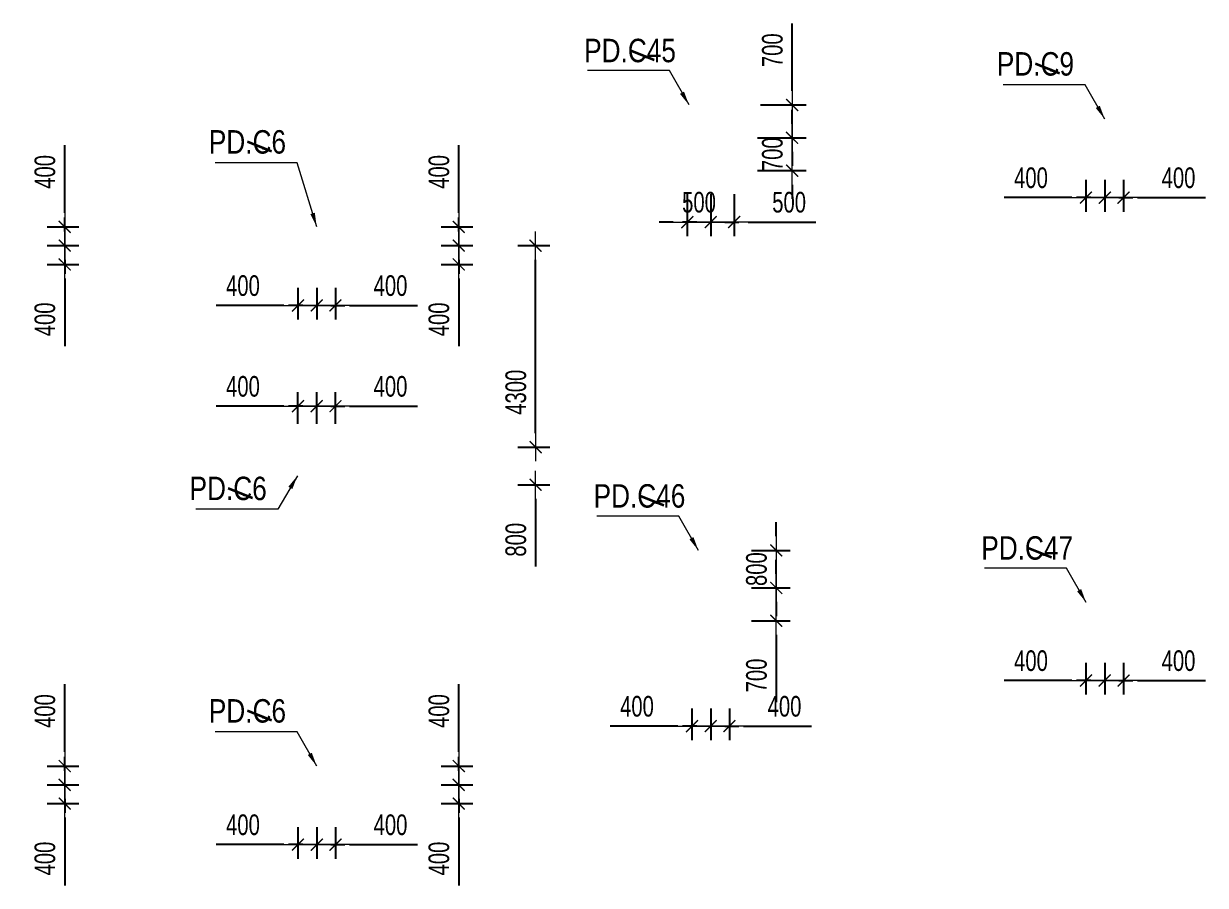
# Model space of a CAD drawing. Header units: millimetres. Extents: x -259680 to 286077, y -1281 to 94455.
# Drawn here: x 91151 to 116345, y 3255 to 21635 of the extents above; entities that cross this region are included whole.
import ezdxf
from ezdxf.enums import TextEntityAlignment as Align

# ---------------------------------------------------------------- set-up
doc = ezdxf.new("R2010")
doc.units = ezdxf.units.MM
doc.layers.get('Defpoints').update_dxf_attribs({"color": 151, "lineweight": 9})
for name, color, linetype, lineweight in [('$0$C1', 20, 'Continuous', 35), ('$1$NDC_S_ANNO', 7, 'Continuous', 20), ('$1$NDC_S_DIM', 1, 'Continuous', 15), ('NDC_S_DIM', 1, 'Continuous', 15)]:
    doc.layers.add(name, color=color, linetype=linetype, lineweight=lineweight)
doc.styles.add('$1$NDC_DIM', font='', dxfattribs={"width": 0.75})
doc.styles.add('$2$ARIAL', font='arial.ttf', dxfattribs={"width": 0.8})
doc.styles.add('NDC_DIM', font='', dxfattribs={"width": 0.75})
doc.styles.get('$1$NDC_DIM').set_extended_font_data('Dotum')
doc.styles.get('NDC_DIM').set_extended_font_data('Dotum')
doc.dimstyles.new('$0$NDC_dim_150', dxfattribs={"dimscale": 150, "dimtxt": 2.2, "dimasz": 1.5, "dimexe": 1.5, "dimexo": 2.5, "dimgap": 1, "dimtad": 1, "dimdec": 0, "dimzin": 0, "dimdsep": 46, "dimtxsty": '$1$NDC_DIM', "dimblk": '$1$DIMMARK', "dimcen": 0.09, "dimdle": 1.2, "dimclrd": 1, "dimclre": 1, "dimclrt": 3, "dimadec": 0, "dimazin": 0, "dimtfac": 1, "dimtdec": 0, "dimtix": 1, "dimtofl": 0, "dimtmove": 0, "dimatfit": 3, "dimfxl": 6, "dimfxlon": 1, "dimtolj": 1, "dimtzin": 0, "dimarcsym": 0})
doc.dimstyles.new('$1$NDC_dim_iso', dxfattribs={"dimtxt": 2.2, "dimasz": 1, "dimexe": 1.5, "dimexo": 2.5, "dimgap": 1, "dimtad": 1, "dimdec": 0, "dimzin": 0, "dimdsep": 46, "dimtxsty": '$1$NDC_DIM', "dimblk": '$1$DIMMARK', "dimcen": 0.09, "dimdle": 1.2, "dimclrd": 1, "dimclre": 1, "dimclrt": 3, "dimadec": 0, "dimazin": 0, "dimtfac": 1, "dimtdec": 0, "dimtix": 1, "dimtofl": 0, "dimtmove": 0, "dimatfit": 3, "dimfxl": 6, "dimfxlon": 1, "dimtolj": 1, "dimtzin": 0, "dimarcsym": 0})
doc.dimstyles.new('NDC_dim_200', dxfattribs={"dimscale": 200, "dimtxt": 2.2, "dimasz": 1.5, "dimexe": 1.5, "dimexo": 2.5, "dimgap": 1, "dimtad": 1, "dimdec": 0, "dimzin": 0, "dimdsep": 46, "dimtxsty": 'NDC_DIM', "dimblk": 'DIMMARK', "dimcen": 0.09, "dimdle": 1.2, "dimclrd": 1, "dimclre": 1, "dimclrt": 3, "dimadec": 0, "dimazin": 0, "dimtfac": 1, "dimtdec": 0, "dimtix": 1, "dimtofl": 0, "dimtmove": 0, "dimatfit": 3, "dimfxl": 6, "dimfxlon": 1, "dimtolj": 1, "dimtzin": 0, "dimarcsym": 0})

# ---------------------------------------------------------------- blocks, each defined once
blk = doc.blocks.new('$1$DIMMARK')
at = {"layer": '$1$NDC_S_DIM', "color": 1}
blk.add_line((-1.5, 0), (1, 0), dxfattribs=at)
at = {"layer": '$1$NDC_S_DIM', "color": 2, "const_width": 0.1}
blk.add_lwpolyline([(-0.424, -0.424), (0.424, 0.424)], dxfattribs=at)
blk = doc.blocks.new('DIMMARK')
at = {"layer": 'NDC_S_DIM', "color": 1}
blk.add_line((-1.5, 0), (1, 0), dxfattribs=at)
at = {"layer": 'NDC_S_DIM', "color": 2, "const_width": 0.1}
blk.add_lwpolyline([(-0.424, -0.424), (0.424, 0.424)], dxfattribs=at)
blk = doc.blocks.new('*D376')
at = {"layer": 'Defpoints', "color": 0, "ltscale": 100, "transparency": 16777216}
for p in [(91151, 5800), (92027, 5800), (91151, 5400)]:
    blk.add_point(p, dxfattribs=at)
at = {"layer": 'NDC_S_DIM', "color": 1, "lineweight": -2, "ltscale": 100, "transparency": 16777216}
for p, q in [((92027, 6100), (92027, 7545)), ((91651, 5800), (92327, 5800)), ((91651, 5400), (92327, 5400)), ((92027, 5100), (92027, 4800))]:
    blk.add_line(p, q, dxfattribs=at)
at = {"layer": 'NDC_S_DIM', "color": 1, "lineweight": -2, "ltscale": 100, "transparency": 16777216, "xscale": 300, "yscale": 300, "zscale": 300}
for p, rotation in [((92027, 5800), 270), ((92027, 5400), 90)]:
    blk.add_blockref('DIMMARK', p, dxfattribs=dict(at, rotation=rotation))
at = {"layer": 'NDC_S_DIM', "color": 3, "ltscale": 100, "transparency": 16777216, "insert": (91606, 6973), "char_height": 440, "attachment_point": 5, "rotation": 90, "style": 'NDC_DIM'}
blk.add_mtext('\\A1;400', dxfattribs=at)
blk = doc.blocks.new('*D377')
at = {"layer": 'Defpoints', "color": 0, "ltscale": 100, "transparency": 16777216}
for p in [(91151, 5400), (92027, 5400), (91151, 5000)]:
    blk.add_point(p, dxfattribs=at)
at = {"layer": 'NDC_S_DIM', "color": 1, "lineweight": -2, "ltscale": 100, "transparency": 16777216}
for p, q in [((92027, 5700), (92027, 6000)), ((91651, 5400), (92327, 5400)), ((91651, 5000), (92327, 5000)), ((92027, 4700), (92027, 3255))]:
    blk.add_line(p, q, dxfattribs=at)
at = {"layer": 'NDC_S_DIM', "color": 1, "lineweight": -2, "ltscale": 100, "transparency": 16777216, "xscale": 300, "yscale": 300, "zscale": 300}
for p, rotation in [((92027, 5400), 270), ((92027, 5000), 90)]:
    blk.add_blockref('DIMMARK', p, dxfattribs=dict(at, rotation=rotation))
at = {"layer": 'NDC_S_DIM', "color": 3, "ltscale": 100, "transparency": 16777216, "insert": (91606, 3827), "char_height": 440, "attachment_point": 5, "rotation": 90, "style": 'NDC_DIM'}
blk.add_mtext('\\A1;400', dxfattribs=at)
blk = doc.blocks.new('*D378')
at = {"layer": 'Defpoints', "color": 0, "ltscale": 100, "transparency": 16777216}
for p in [(97400, 5000), (97800, 5000), (97800, 4124)]:
    blk.add_point(p, dxfattribs=at)
at = {"layer": 'NDC_S_DIM', "color": 1, "lineweight": -2, "ltscale": 100, "transparency": 16777216}
for p, q in [((97400, 4500), (97400, 3824)), ((97800, 4500), (97800, 3824)), ((97100, 4124), (96800, 4124)), ((98100, 4124), (99545, 4124))]:
    blk.add_line(p, q, dxfattribs=at)
at = {"layer": 'NDC_S_DIM', "color": 1, "lineweight": -2, "ltscale": 100, "transparency": 16777216, "xscale": 300, "yscale": 300, "zscale": 300}
blk.add_blockref('DIMMARK', (97400, 4124), dxfattribs=at)
at = {"layer": 'NDC_S_DIM', "color": 1, "lineweight": -2, "ltscale": 100, "transparency": 16777216, "xscale": 300, "yscale": 300, "zscale": 300, "rotation": 180}
blk.add_blockref('DIMMARK', (97800, 4124), dxfattribs=at)
at = {"layer": 'NDC_S_DIM', "color": 3, "ltscale": 100, "transparency": 16777216, "insert": (98973, 4545), "char_height": 440, "attachment_point": 5, "style": 'NDC_DIM'}
blk.add_mtext('\\A1;400', dxfattribs=at)
blk = doc.blocks.new('*D379')
at = {"layer": 'Defpoints', "color": 0, "ltscale": 100, "transparency": 16777216}
for p in [(97000, 5000), (97400, 5000), (97400, 4124)]:
    blk.add_point(p, dxfattribs=at)
at = {"layer": 'NDC_S_DIM', "color": 1, "lineweight": -2, "ltscale": 100, "transparency": 16777216}
for p, q in [((97000, 4500), (97000, 3824)), ((97400, 4500), (97400, 3824)), ((96700, 4124), (95255, 4124)), ((97700, 4124), (98000, 4124))]:
    blk.add_line(p, q, dxfattribs=at)
at = {"layer": 'NDC_S_DIM', "color": 1, "lineweight": -2, "ltscale": 100, "transparency": 16777216, "xscale": 300, "yscale": 300, "zscale": 300}
blk.add_blockref('DIMMARK', (97000, 4124), dxfattribs=at)
at = {"layer": 'NDC_S_DIM', "color": 1, "lineweight": -2, "ltscale": 100, "transparency": 16777216, "xscale": 300, "yscale": 300, "zscale": 300, "rotation": 180}
blk.add_blockref('DIMMARK', (97400, 4124), dxfattribs=at)
at = {"layer": 'NDC_S_DIM', "color": 3, "ltscale": 100, "transparency": 16777216, "insert": (95827, 4545), "char_height": 440, "attachment_point": 5, "style": 'NDC_DIM'}
blk.add_mtext('\\A1;400', dxfattribs=at)
blk = doc.blocks.new('*D380')
at = {"layer": 'Defpoints', "color": 0, "ltscale": 100, "transparency": 16777216}
for p in [(99551, 5800), (100427, 5800), (99551, 5400)]:
    blk.add_point(p, dxfattribs=at)
at = {"layer": 'NDC_S_DIM', "color": 1, "lineweight": -2, "ltscale": 100, "transparency": 16777216}
for p, q in [((100427, 6100), (100427, 7545)), ((100051, 5800), (100727, 5800)), ((100051, 5400), (100727, 5400)), ((100427, 5100), (100427, 4800))]:
    blk.add_line(p, q, dxfattribs=at)
at = {"layer": 'NDC_S_DIM', "color": 1, "lineweight": -2, "ltscale": 100, "transparency": 16777216, "xscale": 300, "yscale": 300, "zscale": 300}
for p, rotation in [((100427, 5800), 270), ((100427, 5400), 90)]:
    blk.add_blockref('DIMMARK', p, dxfattribs=dict(at, rotation=rotation))
at = {"layer": 'NDC_S_DIM', "color": 3, "ltscale": 100, "transparency": 16777216, "insert": (100006, 6973), "char_height": 440, "attachment_point": 5, "rotation": 90, "style": 'NDC_DIM'}
blk.add_mtext('\\A1;400', dxfattribs=at)
blk = doc.blocks.new('*D381')
at = {"layer": 'Defpoints', "color": 0, "ltscale": 100, "transparency": 16777216}
for p in [(99551, 5400), (100427, 5400), (99551, 5000)]:
    blk.add_point(p, dxfattribs=at)
at = {"layer": 'NDC_S_DIM', "color": 1, "lineweight": -2, "ltscale": 100, "transparency": 16777216}
for p, q in [((100427, 5700), (100427, 6000)), ((100051, 5400), (100727, 5400)), ((100051, 5000), (100727, 5000)), ((100427, 4700), (100427, 3255))]:
    blk.add_line(p, q, dxfattribs=at)
at = {"layer": 'NDC_S_DIM', "color": 1, "lineweight": -2, "ltscale": 100, "transparency": 16777216, "xscale": 300, "yscale": 300, "zscale": 300}
for p, rotation in [((100427, 5400), 270), ((100427, 5000), 90)]:
    blk.add_blockref('DIMMARK', p, dxfattribs=dict(at, rotation=rotation))
at = {"layer": 'NDC_S_DIM', "color": 3, "ltscale": 100, "transparency": 16777216, "insert": (100006, 3827), "char_height": 440, "attachment_point": 5, "rotation": 90, "style": 'NDC_DIM'}
blk.add_mtext('\\A1;400', dxfattribs=at)
blk = doc.blocks.new('*D382')
at = {"layer": 'Defpoints', "color": 0, "ltscale": 100, "transparency": 16777216}
for p in [(97400, 16500), (97800, 16500), (97800, 15624)]:
    blk.add_point(p, dxfattribs=at)
at = {"layer": 'NDC_S_DIM', "color": 1, "lineweight": -2, "ltscale": 100, "transparency": 16777216}
for p, q in [((97400, 16000), (97400, 15324)), ((97800, 16000), (97800, 15324)), ((97100, 15624), (96800, 15624)), ((98100, 15624), (99545, 15624))]:
    blk.add_line(p, q, dxfattribs=at)
at = {"layer": 'NDC_S_DIM', "color": 1, "lineweight": -2, "ltscale": 100, "transparency": 16777216, "xscale": 300, "yscale": 300, "zscale": 300}
blk.add_blockref('DIMMARK', (97400, 15624), dxfattribs=at)
at = {"layer": 'NDC_S_DIM', "color": 1, "lineweight": -2, "ltscale": 100, "transparency": 16777216, "xscale": 300, "yscale": 300, "zscale": 300, "rotation": 180}
blk.add_blockref('DIMMARK', (97800, 15624), dxfattribs=at)
at = {"layer": 'NDC_S_DIM', "color": 3, "ltscale": 100, "transparency": 16777216, "insert": (98973, 16045), "char_height": 440, "attachment_point": 5, "style": 'NDC_DIM'}
blk.add_mtext('\\A1;400', dxfattribs=at)
blk = doc.blocks.new('*D383')
at = {"layer": 'Defpoints', "color": 0, "ltscale": 100, "transparency": 16777216}
for p in [(97000, 16500), (97400, 16500), (97400, 15624)]:
    blk.add_point(p, dxfattribs=at)
at = {"layer": 'NDC_S_DIM', "color": 1, "lineweight": -2, "ltscale": 100, "transparency": 16777216}
for p, q in [((97000, 16000), (97000, 15324)), ((97400, 16000), (97400, 15324)), ((96700, 15624), (95255, 15624)), ((97700, 15624), (98000, 15624))]:
    blk.add_line(p, q, dxfattribs=at)
at = {"layer": 'NDC_S_DIM', "color": 1, "lineweight": -2, "ltscale": 100, "transparency": 16777216, "xscale": 300, "yscale": 300, "zscale": 300}
blk.add_blockref('DIMMARK', (97000, 15624), dxfattribs=at)
at = {"layer": 'NDC_S_DIM', "color": 1, "lineweight": -2, "ltscale": 100, "transparency": 16777216, "xscale": 300, "yscale": 300, "zscale": 300, "rotation": 180}
blk.add_blockref('DIMMARK', (97400, 15624), dxfattribs=at)
at = {"layer": 'NDC_S_DIM', "color": 3, "ltscale": 100, "transparency": 16777216, "insert": (95827, 16045), "char_height": 440, "attachment_point": 5, "style": 'NDC_DIM'}
blk.add_mtext('\\A1;400', dxfattribs=at)
blk = doc.blocks.new('*D384')
at = {"layer": 'Defpoints', "color": 0, "ltscale": 100, "transparency": 16777216}
for p in [(99551, 17300), (100427, 17300), (99551, 16900)]:
    blk.add_point(p, dxfattribs=at)
at = {"layer": 'NDC_S_DIM', "color": 1, "lineweight": -2, "ltscale": 100, "transparency": 16777216}
for p, q in [((100427, 17600), (100427, 19045)), ((100051, 17300), (100727, 17300)), ((100051, 16900), (100727, 16900)), ((100427, 16600), (100427, 16300))]:
    blk.add_line(p, q, dxfattribs=at)
at = {"layer": 'NDC_S_DIM', "color": 1, "lineweight": -2, "ltscale": 100, "transparency": 16777216, "xscale": 300, "yscale": 300, "zscale": 300}
for p, rotation in [((100427, 17300), 270), ((100427, 16900), 90)]:
    blk.add_blockref('DIMMARK', p, dxfattribs=dict(at, rotation=rotation))
at = {"layer": 'NDC_S_DIM', "color": 3, "ltscale": 100, "transparency": 16777216, "insert": (100006, 18473), "char_height": 440, "attachment_point": 5, "rotation": 90, "style": 'NDC_DIM'}
blk.add_mtext('\\A1;400', dxfattribs=at)
blk = doc.blocks.new('*D385')
at = {"layer": 'Defpoints', "color": 0, "ltscale": 100, "transparency": 16777216}
for p in [(99551, 16900), (100427, 16900), (99551, 16500)]:
    blk.add_point(p, dxfattribs=at)
at = {"layer": 'NDC_S_DIM', "color": 1, "lineweight": -2, "ltscale": 100, "transparency": 16777216}
for p, q in [((100427, 17200), (100427, 17500)), ((100051, 16900), (100727, 16900)), ((100051, 16500), (100727, 16500)), ((100427, 16200), (100427, 14755))]:
    blk.add_line(p, q, dxfattribs=at)
at = {"layer": 'NDC_S_DIM', "color": 1, "lineweight": -2, "ltscale": 100, "transparency": 16777216, "xscale": 300, "yscale": 300, "zscale": 300}
for p, rotation in [((100427, 16900), 270), ((100427, 16500), 90)]:
    blk.add_blockref('DIMMARK', p, dxfattribs=dict(at, rotation=rotation))
at = {"layer": 'NDC_S_DIM', "color": 3, "ltscale": 100, "transparency": 16777216, "insert": (100006, 15327), "char_height": 440, "attachment_point": 5, "rotation": 90, "style": 'NDC_DIM'}
blk.add_mtext('\\A1;400', dxfattribs=at)
blk = doc.blocks.new('*D388')
at = {"layer": 'Defpoints', "color": 0, "ltscale": 100, "transparency": 16777216}
for p in [(91151, 17300), (92027, 17300), (91151, 16900)]:
    blk.add_point(p, dxfattribs=at)
at = {"layer": 'NDC_S_DIM', "color": 1, "lineweight": -2, "ltscale": 100, "transparency": 16777216}
for p, q in [((92027, 17600), (92027, 19045)), ((91651, 17300), (92327, 17300)), ((91651, 16900), (92327, 16900)), ((92027, 16600), (92027, 16300))]:
    blk.add_line(p, q, dxfattribs=at)
at = {"layer": 'NDC_S_DIM', "color": 1, "lineweight": -2, "ltscale": 100, "transparency": 16777216, "xscale": 300, "yscale": 300, "zscale": 300}
for p, rotation in [((92027, 17300), 270), ((92027, 16900), 90)]:
    blk.add_blockref('DIMMARK', p, dxfattribs=dict(at, rotation=rotation))
at = {"layer": 'NDC_S_DIM', "color": 3, "ltscale": 100, "transparency": 16777216, "insert": (91606, 18473), "char_height": 440, "attachment_point": 5, "rotation": 90, "style": 'NDC_DIM'}
blk.add_mtext('\\A1;400', dxfattribs=at)
blk = doc.blocks.new('*D389')
at = {"layer": 'Defpoints', "color": 0, "ltscale": 100, "transparency": 16777216}
for p in [(91151, 16900), (92027, 16900), (91151, 16500)]:
    blk.add_point(p, dxfattribs=at)
at = {"layer": 'NDC_S_DIM', "color": 1, "lineweight": -2, "ltscale": 100, "transparency": 16777216}
for p, q in [((92027, 17200), (92027, 17500)), ((91651, 16900), (92327, 16900)), ((91651, 16500), (92327, 16500)), ((92027, 16200), (92027, 14755))]:
    blk.add_line(p, q, dxfattribs=at)
at = {"layer": 'NDC_S_DIM', "color": 1, "lineweight": -2, "ltscale": 100, "transparency": 16777216, "xscale": 300, "yscale": 300, "zscale": 300}
for p, rotation in [((92027, 16900), 270), ((92027, 16500), 90)]:
    blk.add_blockref('DIMMARK', p, dxfattribs=dict(at, rotation=rotation))
at = {"layer": 'NDC_S_DIM', "color": 3, "ltscale": 100, "transparency": 16777216, "insert": (91606, 15327), "char_height": 440, "attachment_point": 5, "rotation": 90, "style": 'NDC_DIM'}
blk.add_mtext('\\A1;400', dxfattribs=at)
blk = doc.blocks.new('*D406')
at = {"layer": 'Defpoints', "color": 0, "ltscale": 100, "transparency": 16777216}
for p in [(97800, 13476), (97400, 12600), (97800, 12600)]:
    blk.add_point(p, dxfattribs=at)
at = {"layer": 'NDC_S_DIM', "color": 1, "lineweight": -2, "ltscale": 100, "transparency": 16777216}
for p, q in [((97400, 13100), (97400, 13776)), ((97800, 13100), (97800, 13776)), ((97100, 13476), (96800, 13476)), ((98100, 13476), (99545, 13476))]:
    blk.add_line(p, q, dxfattribs=at)
at = {"layer": 'NDC_S_DIM', "color": 1, "lineweight": -2, "ltscale": 100, "transparency": 16777216, "xscale": 300, "yscale": 300, "zscale": 300}
blk.add_blockref('DIMMARK', (97400, 13476), dxfattribs=at)
at = {"layer": 'NDC_S_DIM', "color": 1, "lineweight": -2, "ltscale": 100, "transparency": 16777216, "xscale": 300, "yscale": 300, "zscale": 300, "rotation": 180}
blk.add_blockref('DIMMARK', (97800, 13476), dxfattribs=at)
at = {"layer": 'NDC_S_DIM', "color": 3, "ltscale": 100, "transparency": 16777216, "insert": (98973, 13896), "char_height": 440, "attachment_point": 5, "style": 'NDC_DIM'}
blk.add_mtext('\\A1;400', dxfattribs=at)
blk = doc.blocks.new('*D407')
at = {"layer": 'Defpoints', "color": 0, "ltscale": 100, "transparency": 16777216}
for p in [(97400, 13476), (97000, 12600), (97400, 12600)]:
    blk.add_point(p, dxfattribs=at)
at = {"layer": 'NDC_S_DIM', "color": 1, "lineweight": -2, "ltscale": 100, "transparency": 16777216}
for p, q in [((97000, 13100), (97000, 13776)), ((97400, 13100), (97400, 13776)), ((96700, 13476), (95255, 13476)), ((97700, 13476), (98000, 13476))]:
    blk.add_line(p, q, dxfattribs=at)
at = {"layer": 'NDC_S_DIM', "color": 1, "lineweight": -2, "ltscale": 100, "transparency": 16777216, "xscale": 300, "yscale": 300, "zscale": 300}
blk.add_blockref('DIMMARK', (97000, 13476), dxfattribs=at)
at = {"layer": 'NDC_S_DIM', "color": 1, "lineweight": -2, "ltscale": 100, "transparency": 16777216, "xscale": 300, "yscale": 300, "zscale": 300, "rotation": 180}
blk.add_blockref('DIMMARK', (97400, 13476), dxfattribs=at)
at = {"layer": 'NDC_S_DIM', "color": 3, "ltscale": 100, "transparency": 16777216, "insert": (95827, 13896), "char_height": 440, "attachment_point": 5, "style": 'NDC_DIM'}
blk.add_mtext('\\A1;400', dxfattribs=at)
blk = doc.blocks.new('*D408')
at = {"layer": 'Defpoints', "color": 0, "ltscale": 100, "transparency": 16777216}
for p in [(101190, 16900), (102066, 16900), (101190, 12600)]:
    blk.add_point(p, dxfattribs=at)
at = {"layer": 'NDC_S_DIM', "color": 1, "lineweight": -2, "ltscale": 100, "transparency": 16777216}
for p, q in [((101690, 16900), (102366, 16900)), ((102066, 12900), (102066, 16600)), ((101690, 12600), (102366, 12600))]:
    blk.add_line(p, q, dxfattribs=at)
at = {"layer": 'NDC_S_DIM', "color": 1, "lineweight": -2, "ltscale": 100, "transparency": 16777216, "xscale": 300, "yscale": 300, "zscale": 300}
for p, rotation in [((102066, 16900), 90), ((102066, 12600), 270)]:
    blk.add_blockref('DIMMARK', p, dxfattribs=dict(at, rotation=rotation))
at = {"layer": 'NDC_S_DIM', "color": 3, "ltscale": 100, "transparency": 16777216, "insert": (101646, 13773), "char_height": 440, "attachment_point": 5, "rotation": 90, "style": 'NDC_DIM'}
blk.add_mtext('\\A1;4300', dxfattribs=at)
blk = doc.blocks.new('*D409')
at = {"layer": 'Defpoints', "color": 0, "ltscale": 100, "transparency": 16777216}
for p in [(101190, 12600), (102066, 12600), (101190, 11800)]:
    blk.add_point(p, dxfattribs=at)
at = {"layer": 'NDC_S_DIM', "color": 1, "lineweight": -2, "ltscale": 100, "transparency": 16777216}
for p, q in [((102066, 12900), (102066, 13200)), ((101690, 12600), (102366, 12600)), ((101690, 11800), (102366, 11800)), ((102066, 11500), (102066, 10056))]:
    blk.add_line(p, q, dxfattribs=at)
at = {"layer": 'NDC_S_DIM', "color": 1, "lineweight": -2, "ltscale": 100, "transparency": 16777216, "xscale": 300, "yscale": 300, "zscale": 300}
for p, rotation in [((102066, 12600), 270), ((102066, 11800), 90)]:
    blk.add_blockref('DIMMARK', p, dxfattribs=dict(at, rotation=rotation))
at = {"layer": 'NDC_S_DIM', "color": 3, "ltscale": 100, "transparency": 16777216, "insert": (101646, 10627), "char_height": 440, "attachment_point": 5, "rotation": 90, "style": 'NDC_DIM'}
blk.add_mtext('\\A1;800', dxfattribs=at)
blk = doc.blocks.new('*D520')
at = {"layer": 'Defpoints', "color": 0, "ltscale": 100, "transparency": 16777216}
for p in [(114200, 18800), (114600, 18800), (114600, 17924)]:
    blk.add_point(p, dxfattribs=at)
at = {"layer": 'NDC_S_DIM', "color": 1, "lineweight": -2, "ltscale": 100, "transparency": 16777216}
for p, q in [((114200, 18300), (114200, 17624)), ((114600, 18300), (114600, 17624)), ((113900, 17924), (113600, 17924)), ((114900, 17924), (116345, 17924))]:
    blk.add_line(p, q, dxfattribs=at)
at = {"layer": 'NDC_S_DIM', "color": 1, "lineweight": -2, "ltscale": 100, "transparency": 16777216, "xscale": 300, "yscale": 300, "zscale": 300}
blk.add_blockref('DIMMARK', (114200, 17924), dxfattribs=at)
at = {"layer": 'NDC_S_DIM', "color": 1, "lineweight": -2, "ltscale": 100, "transparency": 16777216, "xscale": 300, "yscale": 300, "zscale": 300, "rotation": 180}
blk.add_blockref('DIMMARK', (114600, 17924), dxfattribs=at)
at = {"layer": 'NDC_S_DIM', "color": 3, "ltscale": 100, "transparency": 16777216, "insert": (115773, 18345), "char_height": 440, "attachment_point": 5, "style": 'NDC_DIM'}
blk.add_mtext('\\A1;400', dxfattribs=at)
blk = doc.blocks.new('*D521')
at = {"layer": 'Defpoints', "color": 0, "ltscale": 100, "transparency": 16777216}
for p in [(113800, 18800), (114200, 18800), (114200, 17924)]:
    blk.add_point(p, dxfattribs=at)
at = {"layer": 'NDC_S_DIM', "color": 1, "lineweight": -2, "ltscale": 100, "transparency": 16777216}
for p, q in [((113800, 18300), (113800, 17624)), ((114200, 18300), (114200, 17624)), ((113500, 17924), (112055, 17924)), ((114500, 17924), (114800, 17924))]:
    blk.add_line(p, q, dxfattribs=at)
at = {"layer": 'NDC_S_DIM', "color": 1, "lineweight": -2, "ltscale": 100, "transparency": 16777216, "xscale": 300, "yscale": 300, "zscale": 300}
blk.add_blockref('DIMMARK', (113800, 17924), dxfattribs=at)
at = {"layer": 'NDC_S_DIM', "color": 1, "lineweight": -2, "ltscale": 100, "transparency": 16777216, "xscale": 300, "yscale": 300, "zscale": 300, "rotation": 180}
blk.add_blockref('DIMMARK', (114200, 17924), dxfattribs=at)
at = {"layer": 'NDC_S_DIM', "color": 3, "ltscale": 100, "transparency": 16777216, "insert": (112627, 18345), "char_height": 440, "attachment_point": 5, "style": 'NDC_DIM'}
blk.add_mtext('\\A1;400', dxfattribs=at)
blk = doc.blocks.new('*D524')
at = {"layer": 'Defpoints', "color": 0, "ltscale": 100, "transparency": 16777216}
for p in [(114200, 8500), (114600, 8500), (114600, 7624)]:
    blk.add_point(p, dxfattribs=at)
at = {"layer": 'NDC_S_DIM', "color": 1, "lineweight": -2, "ltscale": 100, "transparency": 16777216}
for p, q in [((114200, 8000), (114200, 7324)), ((114600, 8000), (114600, 7324)), ((113900, 7624), (113600, 7624)), ((114900, 7624), (116345, 7624))]:
    blk.add_line(p, q, dxfattribs=at)
at = {"layer": 'NDC_S_DIM', "color": 1, "lineweight": -2, "ltscale": 100, "transparency": 16777216, "xscale": 300, "yscale": 300, "zscale": 300}
blk.add_blockref('DIMMARK', (114200, 7624), dxfattribs=at)
at = {"layer": 'NDC_S_DIM', "color": 1, "lineweight": -2, "ltscale": 100, "transparency": 16777216, "xscale": 300, "yscale": 300, "zscale": 300, "rotation": 180}
blk.add_blockref('DIMMARK', (114600, 7624), dxfattribs=at)
at = {"layer": 'NDC_S_DIM', "color": 3, "ltscale": 100, "transparency": 16777216, "insert": (115773, 8045), "char_height": 440, "attachment_point": 5, "style": 'NDC_DIM'}
blk.add_mtext('\\A1;400', dxfattribs=at)
blk = doc.blocks.new('*D525')
at = {"layer": 'Defpoints', "color": 0, "ltscale": 100, "transparency": 16777216}
for p in [(113800, 8500), (114200, 8500), (114200, 7624)]:
    blk.add_point(p, dxfattribs=at)
at = {"layer": 'NDC_S_DIM', "color": 1, "lineweight": -2, "ltscale": 100, "transparency": 16777216}
for p, q in [((113800, 8000), (113800, 7324)), ((114200, 8000), (114200, 7324)), ((113500, 7624), (112055, 7624)), ((114500, 7624), (114800, 7624))]:
    blk.add_line(p, q, dxfattribs=at)
at = {"layer": 'NDC_S_DIM', "color": 1, "lineweight": -2, "ltscale": 100, "transparency": 16777216, "xscale": 300, "yscale": 300, "zscale": 300}
blk.add_blockref('DIMMARK', (113800, 7624), dxfattribs=at)
at = {"layer": 'NDC_S_DIM', "color": 1, "lineweight": -2, "ltscale": 100, "transparency": 16777216, "xscale": 300, "yscale": 300, "zscale": 300, "rotation": 180}
blk.add_blockref('DIMMARK', (114200, 7624), dxfattribs=at)
at = {"layer": 'NDC_S_DIM', "color": 3, "ltscale": 100, "transparency": 16777216, "insert": (112627, 8045), "char_height": 440, "attachment_point": 5, "style": 'NDC_DIM'}
blk.add_mtext('\\A1;400', dxfattribs=at)
blk = doc.blocks.new('*D890')
at = {"layer": 'Defpoints', "color": 0, "ltscale": 100, "transparency": 16777216}
for p in [(105300, 18500), (105800, 18500), (105300, 17403)]:
    blk.add_point(p, dxfattribs=at)
at = {"layer": 'NDC_S_DIM', "color": 1, "lineweight": -2, "ltscale": 100, "transparency": 16777216}
for p, q in [((105300, 18000), (105300, 17103)), ((105800, 18000), (105800, 17103)), ((105000, 17403), (104700, 17403)), ((106100, 17403), (106400, 17403))]:
    blk.add_line(p, q, dxfattribs=at)
at = {"layer": 'NDC_S_DIM', "color": 1, "lineweight": -2, "ltscale": 100, "transparency": 16777216, "xscale": 300, "yscale": 300, "zscale": 300}
blk.add_blockref('DIMMARK', (105300, 17403), dxfattribs=at)
at = {"layer": 'NDC_S_DIM', "color": 1, "lineweight": -2, "ltscale": 100, "transparency": 16777216, "xscale": 300, "yscale": 300, "zscale": 300, "rotation": 180}
blk.add_blockref('DIMMARK', (105800, 17403), dxfattribs=at)
at = {"layer": 'NDC_S_DIM', "color": 3, "ltscale": 100, "transparency": 16777216, "insert": (105550, 17823), "char_height": 440, "attachment_point": 5, "style": 'NDC_DIM'}
blk.add_mtext('\\A1;500', dxfattribs=at)
blk = doc.blocks.new('*D891')
at = {"layer": 'Defpoints', "color": 0, "ltscale": 100, "transparency": 16777216}
for p in [(105800, 18500), (106300, 18500), (106300, 17403)]:
    blk.add_point(p, dxfattribs=at)
at = {"layer": 'NDC_S_DIM', "color": 1, "lineweight": -2, "ltscale": 100, "transparency": 16777216}
for p, q in [((105800, 18000), (105800, 17103)), ((106300, 18000), (106300, 17103)), ((105500, 17403), (105200, 17403)), ((106600, 17403), (108041, 17403))]:
    blk.add_line(p, q, dxfattribs=at)
at = {"layer": 'NDC_S_DIM', "color": 1, "lineweight": -2, "ltscale": 100, "transparency": 16777216, "xscale": 300, "yscale": 300, "zscale": 300}
blk.add_blockref('DIMMARK', (105800, 17403), dxfattribs=at)
at = {"layer": 'NDC_S_DIM', "color": 1, "lineweight": -2, "ltscale": 100, "transparency": 16777216, "xscale": 300, "yscale": 300, "zscale": 300, "rotation": 180}
blk.add_blockref('DIMMARK', (106300, 17403), dxfattribs=at)
at = {"layer": 'NDC_S_DIM', "color": 3, "ltscale": 100, "transparency": 16777216, "insert": (107471, 17823), "char_height": 440, "attachment_point": 5, "style": 'NDC_DIM'}
blk.add_mtext('\\A1;500', dxfattribs=at)
blk = doc.blocks.new('*D892')
at = {"layer": 'Defpoints', "color": 0, "ltscale": 100, "transparency": 16777216}
for p in [(106300, 19200), (106300, 18500), (107535, 18500)]:
    blk.add_point(p, dxfattribs=at)
at = {"layer": 'NDC_S_DIM', "color": 1, "lineweight": -2, "ltscale": 100, "transparency": 16777216}
for p, q in [((107535, 19500), (107535, 19800)), ((106800, 19200), (107835, 19200)), ((106800, 18500), (107835, 18500)), ((107535, 18200), (107535, 17900))]:
    blk.add_line(p, q, dxfattribs=at)
at = {"layer": 'NDC_S_DIM', "color": 1, "lineweight": -2, "ltscale": 100, "transparency": 16777216, "xscale": 300, "yscale": 300, "zscale": 300}
for p, rotation in [((107535, 19200), 270), ((107535, 18500), 90)]:
    blk.add_blockref('DIMMARK', p, dxfattribs=dict(at, rotation=rotation))
at = {"layer": 'NDC_S_DIM', "color": 3, "ltscale": 100, "transparency": 16777216, "insert": (107115, 18850), "char_height": 440, "attachment_point": 5, "rotation": 90, "style": 'NDC_DIM'}
blk.add_mtext('\\A1;700', dxfattribs=at)
blk = doc.blocks.new('*D893')
at = {"layer": 'Defpoints', "color": 0, "ltscale": 100, "transparency": 16777216}
for p in [(106360, 19900), (107535, 19900), (106360, 19200)]:
    blk.add_point(p, dxfattribs=at)
at = {"layer": 'NDC_S_DIM', "color": 1, "lineweight": -2, "ltscale": 100, "transparency": 16777216}
for p, q in [((107535, 20200), (107535, 21635)), ((106860, 19900), (107835, 19900)), ((106860, 19200), (107835, 19200)), ((107535, 18900), (107535, 18600))]:
    blk.add_line(p, q, dxfattribs=at)
at = {"layer": 'NDC_S_DIM', "color": 1, "lineweight": -2, "ltscale": 100, "transparency": 16777216, "xscale": 300, "yscale": 300, "zscale": 300}
for p, rotation in [((107535, 19900), 270), ((107535, 19200), 90)]:
    blk.add_blockref('DIMMARK', p, dxfattribs=dict(at, rotation=rotation))
at = {"layer": 'NDC_S_DIM', "color": 3, "ltscale": 100, "transparency": 16777216, "insert": (107115, 21068), "char_height": 440, "attachment_point": 5, "rotation": 90, "style": 'NDC_DIM'}
blk.add_mtext('\\A1;700', dxfattribs=at)
blk = doc.blocks.new('*D894')
at = {"layer": 'Defpoints', "color": 0, "ltscale": 100, "transparency": 16777216}
for p in [(106171, 10400), (106171, 9600), (107196, 9600)]:
    blk.add_point(p, dxfattribs=at)
at = {"layer": 'NDC_S_DIM', "color": 1, "lineweight": -2, "ltscale": 100, "transparency": 16777216}
for p, q in [((107196, 10700), (107196, 11000)), ((106671, 10400), (107496, 10400)), ((106671, 9600), (107496, 9600)), ((107196, 9300), (107196, 9000))]:
    blk.add_line(p, q, dxfattribs=at)
at = {"layer": 'NDC_S_DIM', "color": 1, "lineweight": -2, "ltscale": 100, "transparency": 16777216, "xscale": 300, "yscale": 300, "zscale": 300}
for p, rotation in [((107196, 10400), 270), ((107196, 9600), 90)]:
    blk.add_blockref('DIMMARK', p, dxfattribs=dict(at, rotation=rotation))
at = {"layer": 'NDC_S_DIM', "color": 3, "ltscale": 100, "transparency": 16777216, "insert": (106776, 10000), "char_height": 440, "attachment_point": 5, "rotation": 90, "style": 'NDC_DIM'}
blk.add_mtext('\\A1;800', dxfattribs=at)
blk = doc.blocks.new('*D895')
at = {"layer": 'Defpoints', "color": 0, "ltscale": 100, "transparency": 16777216}
for p in [(106171, 9600), (106171, 8900), (107196, 8900)]:
    blk.add_point(p, dxfattribs=at)
at = {"layer": 'NDC_S_DIM', "color": 1, "lineweight": -2, "ltscale": 100, "transparency": 16777216}
for p, q in [((107196, 9900), (107196, 10200)), ((106671, 9600), (107496, 9600)), ((106671, 8900), (107496, 8900)), ((107196, 8600), (107196, 7165))]:
    blk.add_line(p, q, dxfattribs=at)
at = {"layer": 'NDC_S_DIM', "color": 1, "lineweight": -2, "ltscale": 100, "transparency": 16777216, "xscale": 300, "yscale": 300, "zscale": 300}
for p, rotation in [((107196, 9600), 270), ((107196, 8900), 90)]:
    blk.add_blockref('DIMMARK', p, dxfattribs=dict(at, rotation=rotation))
at = {"layer": 'NDC_S_DIM', "color": 3, "ltscale": 100, "transparency": 16777216, "insert": (106776, 7732), "char_height": 440, "attachment_point": 5, "rotation": 90, "style": 'NDC_DIM'}
blk.add_mtext('\\A1;700', dxfattribs=at)
blk = doc.blocks.new('*D896')
at = {"layer": 'Defpoints', "color": 0, "ltscale": 100, "transparency": 16777216}
for p in [(105800, 7528), (106200, 7528), (106200, 6652)]:
    blk.add_point(p, dxfattribs=at)
at = {"layer": 'NDC_S_DIM', "color": 1, "lineweight": -2, "ltscale": 100, "transparency": 16777216}
for p, q in [((105800, 7028), (105800, 6352)), ((106200, 7028), (106200, 6352)), ((105500, 6652), (105200, 6652)), ((106500, 6652), (107945, 6652))]:
    blk.add_line(p, q, dxfattribs=at)
at = {"layer": 'NDC_S_DIM', "color": 1, "lineweight": -2, "ltscale": 100, "transparency": 16777216, "xscale": 300, "yscale": 300, "zscale": 300}
blk.add_blockref('DIMMARK', (105800, 6652), dxfattribs=at)
at = {"layer": 'NDC_S_DIM', "color": 1, "lineweight": -2, "ltscale": 100, "transparency": 16777216, "xscale": 300, "yscale": 300, "zscale": 300, "rotation": 180}
blk.add_blockref('DIMMARK', (106200, 6652), dxfattribs=at)
at = {"layer": 'NDC_S_DIM', "color": 3, "ltscale": 100, "transparency": 16777216, "insert": (107373, 7072), "char_height": 440, "attachment_point": 5, "style": 'NDC_DIM'}
blk.add_mtext('\\A1;400', dxfattribs=at)
blk = doc.blocks.new('*D897')
at = {"layer": 'Defpoints', "color": 0, "ltscale": 100, "transparency": 16777216}
for p in [(105400, 7528), (105800, 7528), (105800, 6652)]:
    blk.add_point(p, dxfattribs=at)
at = {"layer": 'NDC_S_DIM', "color": 1, "lineweight": -2, "ltscale": 100, "transparency": 16777216}
for p, q in [((105400, 7028), (105400, 6352)), ((105800, 7028), (105800, 6352)), ((105100, 6652), (103655, 6652)), ((106100, 6652), (106400, 6652))]:
    blk.add_line(p, q, dxfattribs=at)
at = {"layer": 'NDC_S_DIM', "color": 1, "lineweight": -2, "ltscale": 100, "transparency": 16777216, "xscale": 300, "yscale": 300, "zscale": 300}
blk.add_blockref('DIMMARK', (105400, 6652), dxfattribs=at)
at = {"layer": 'NDC_S_DIM', "color": 1, "lineweight": -2, "ltscale": 100, "transparency": 16777216, "xscale": 300, "yscale": 300, "zscale": 300, "rotation": 180}
blk.add_blockref('DIMMARK', (105800, 6652), dxfattribs=at)
at = {"layer": 'NDC_S_DIM', "color": 3, "ltscale": 100, "transparency": 16777216, "insert": (104227, 7072), "char_height": 440, "attachment_point": 5, "style": 'NDC_DIM'}
blk.add_mtext('\\A1;400', dxfattribs=at)
blk = doc.blocks.new('*U220')
at = {"layer": '$1$NDC_S_ANNO', "ltscale": 0.8, "style": '$2$ARIAL', "width": 0.8, "flags": 1}
blk.add_attdef('CHU_THICH', text='', height=2.5, dxfattribs=at).set_placement((0, 0), align=Align.MIDDLE_CENTER)
at = {"layer": '$1$NDC_S_ANNO', "ltscale": 0.8, "style": '$2$ARIAL', "width": 0.8}
blk.add_attdef('TEN', text='', height=2.5, dxfattribs=at).set_placement((-2.58, 1.03), align=Align.MIDDLE_CENTER)
at = {"layer": 'Defpoints'}
blk.add_leader([(0, 0), (-2.58, 1.03)], dimstyle='$1$NDC_dim_iso', override={"dimgap": 0.625, "dimtad": 0}, dxfattribs=at)
blk = doc.blocks.new('$0$co t check')
at = {"layer": '$0$C1', "xscale": 200, "yscale": 200, "zscale": 200}
for p, values in [((102555, 20856), {'TEN': 'PD.C45'}), ((111198, 20571), {'TEN': 'PD.C9'}), ((94398, 18907), {'TEN': 'PD.C6'}), ((93987, 11516), {'TEN': 'PD.C6'}), ((102756, 11356), {'TEN': 'PD.C46'}), ((111022, 10246), {'TEN': 'PD.C47'}), ((94398, 6771), {'TEN': 'PD.C6'})]:
    blk.add_blockref('*U220', p, dxfattribs=at).add_auto_attribs(values)
at = {"layer": '$0$C1'}
for points in [[(103296, 19900), (102878, 20632), (101129, 20632)], [(112159, 19600), (111742, 20332), (109993, 20332)], [(95359, 17300), (94942, 18668), (93193, 18668)], [(94948, 11991), (94531, 11277), (92782, 11277)], [(103496, 10400), (103079, 11132), (101329, 11132)], [(111762, 9290), (111345, 10022), (109596, 10022)], [(95359, 5800), (94942, 6532), (93193, 6532)]]:
    blk.add_leader(points, dimstyle='$0$NDC_dim_150', override={"dimasz": 2, "dimgap": 1, "dimtad": 0}, dxfattribs=at)

msp = doc.modelspace()

# ---------------------------------------------------------------- block references
at = {"layer": '$1$NDC_S_DIM'}
msp.add_blockref('$0$co t check', (2040.6, 0), dxfattribs=at)

# ---------------------------------------------------------------- dimensions: what is measured, and where the dimension line sits
at = {"layer": 'NDC_S_DIM', "ltscale": 100}
for base, p1, p2, picture, middle in [((107534.9, 19900), (106360, 19200), (106360, 19900), '*D893', (107534.9, 21067.6)), ((92026.7, 17300), (91151.2, 16900), (91151.2, 17300), '*D388', (92026.7, 18472.5)), ((100426.7, 17300), (99551.2, 16900), (99551.2, 17300), '*D384', (100426.7, 18472.5)), ((92026.7, 16900), (91151.2, 16500), (91151.2, 16900), '*D389', (92026.7, 15327.5)), ((100426.7, 16900), (99551.2, 16500), (99551.2, 16900), '*D385', (100426.7, 15327.5)), ((102066, 16900), (101190.4, 12600), (101190.4, 16900), '*D408', (102066, 13772.5)), ((102066, 12600), (101190.4, 11800), (101190.4, 12600), '*D409', (102066, 10627.5)), ((107196.3, 8900), (106170.7, 9600), (106170.7, 8900), '*D895', (107196.3, 7732.4)), ((92026.7, 5800), (91151.2, 5400), (91151.2, 5800), '*D376', (92026.7, 6972.5)), ((100426.7, 5800), (99551.2, 5400), (99551.2, 5800), '*D380', (100426.7, 6972.5)), ((92026.7, 5400), (91151.2, 5000), (91151.2, 5400), '*D377', (92026.7, 3827.5)), ((100426.7, 5400), (99551.2, 5000), (99551.2, 5400), '*D381', (100426.7, 3827.5))]:
    dim = msp.add_linear_dim(base=base, p1=p1, p2=p2, angle=90, dimstyle='NDC_dim_200', dxfattribs=at)
    dim.commit()
    dim.dimension.update_dxf_attribs({"geometry": picture, "text_midpoint": middle, "dimtype": 160})
for base, p1, p2, picture, middle in [((107534.9, 18500), (106300, 19200), (106300, 18500), '*D892', (107114.6, 18850)), ((107196.3, 9600), (106170.7, 10400), (106170.7, 9600), '*D894', (106776, 10000))]:
    dim = msp.add_linear_dim(base=base, p1=p1, p2=p2, angle=90, dimstyle='NDC_dim_200', dxfattribs=at)
    dim.commit()
    dim.dimension.update_dxf_attribs({"geometry": picture, "text_midpoint": middle})
for base, p1, p2, picture, middle in [((114200, 17924.4), (113800, 18800), (114200, 18800), '*D521', (112627.5, 17924.4)), ((114600, 17924.4), (114200, 18800), (114600, 18800), '*D520', (115772.5, 17924.4)), ((106300, 17402.9), (105800, 18500), (106300, 18500), '*D891', (107470.5, 17402.9)), ((97400, 15624.4), (97000, 16500), (97400, 16500), '*D383', (95827.5, 15624.4)), ((97800, 15624.4), (97400, 16500), (97800, 16500), '*D382', (98972.5, 15624.4)), ((97400, 13475.6), (97000, 12600), (97400, 12600), '*D407', (95827.5, 13475.6)), ((97800, 13475.6), (97400, 12600), (97800, 12600), '*D406', (98972.5, 13475.6)), ((114200, 7624.4), (113800, 8500), (114200, 8500), '*D525', (112627.5, 7624.4)), ((114600, 7624.4), (114200, 8500), (114600, 8500), '*D524', (115772.5, 7624.4)), ((105800, 6652.1), (105400, 7527.7), (105800, 7527.7), '*D897', (104227.5, 6652.1)), ((106200, 6652.1), (105800, 7527.7), (106200, 7527.7), '*D896', (107372.5, 6652.1)), ((97400, 4124.4), (97000, 5000), (97400, 5000), '*D379', (95827.5, 4124.4)), ((97800, 4124.4), (97400, 5000), (97800, 5000), '*D378', (98972.5, 4124.4))]:
    dim = msp.add_linear_dim(base=base, p1=p1, p2=p2, dimstyle='NDC_dim_200', dxfattribs=at)
    dim.commit()
    dim.dimension.update_dxf_attribs({"geometry": picture, "text_midpoint": middle, "dimtype": 160})
dim = msp.add_linear_dim(base=(105300, 17402.9), p1=(105800, 18500), p2=(105300, 18500), dimstyle='NDC_dim_200', dxfattribs=at)
dim.commit()
dim.dimension.update_dxf_attribs({"geometry": '*D890', "text_midpoint": (105550, 17823.2)})

doc.saveas('drawing.dxf')
